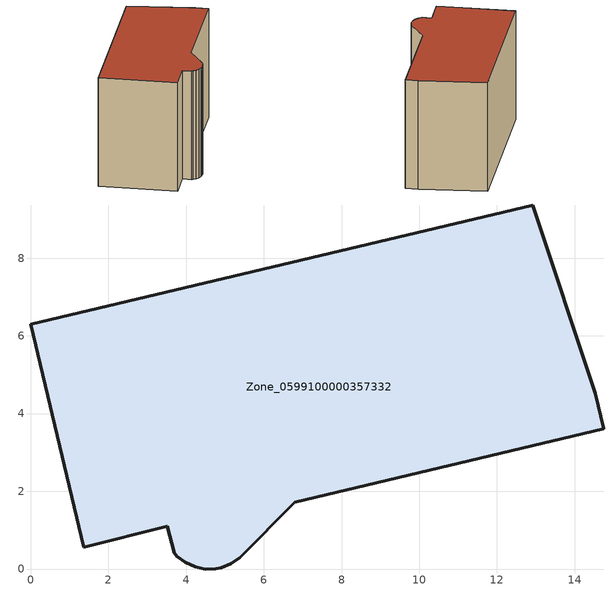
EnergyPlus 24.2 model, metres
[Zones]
Zone_0599100000357332
 floor ground (C_G): 0,6.3 12.92,9.37 14.53,4.53 14.75,3.61 6.8,1.72 5.38,0.29 5.16,0.13 4.9,0.04 4.77,0.01 4.5,0 4.23,0.05 3.98,0.17 3.77,0.33 3.69,0.42 3.52,1.11 1.36,0.56 z0
 wall outside (C_F): 3.98,0.17 4.23,0.05 4.5,0 4.77,0.01 4.9,0.04 5.16,0.13 5.38,0.29 6.8,1.72 14.75,3.61 14.53,4.53 12.92,9.37 0,6.3 1.36,0.56 3.52,1.11 3.69,0.42 3.77,0.33 3.98,0.17 z0:8.66
 roof outside (C_R): 1.36,0.56 3.52,1.11 3.69,0.42 3.77,0.33 3.98,0.17 4.23,0.05 4.5,0 4.77,0.01 4.9,0.04 5.16,0.13 5.38,0.29 6.8,1.72 14.75,3.61 14.53,4.53 12.92,9.37 0,6.3 z8.66
[BUILDING]
Pand.0599100000357332: North Axis=0; Terrain=City; Loads Convergence Tolerance Value=0.04; Temperature Convergence Tolerance Value=0.4; Solar Distribution=FullExterior; Maximum Number of Warmup Days=25; Minimum Number of Warmup Days=1
[Site:Location]
Rotterdam.The.Hague.AP_ZH_NLD Design_Conditions: Latitude=51.96; Longitude=4.45; Time Zone=1; Elevation=-4.5
[SITE:GROUNDTEMPERATURE:BUILDINGSURFACE]
18, 18, 18, 18, 18, 18, 18, 18, 18, 18, 18, 18
[MATERIAL] Thermal Absorptance=0.9; Solar Absorptance=0.7; Visible Absorptance=0.7
Name | Roughness | Thickness | Conductivity | Density | Specific Heat
G.D.1992-2005 | MediumSmooth | 0.15 | 0.06 | 540 | 1210
F.D.1992-2005 | Rough | 0.3 | 0.12 | 1920 | 840
R.D.1992-2005 | MediumRough | 0.2 | 0.08 | 1500 | 1000
[CONSTRUCTION]
C_G: G.D.1992-2005
C_F: F.D.1992-2005
C_R: R.D.1992-2005
[ZONE]
Zone_0599100000357332: Type=1; Multiplier=1; Ceiling Height=Autocalculate; Volume=Autocalculate; Floor Area=autocalculate; Part of Total Floor Area=Yes
[ZONEINFILTRATION:DESIGNFLOWRATE]
Infil_Zone_0599100000357332: Zone or ZoneList or Space or SpaceList=Zone_0599100000357332; Schedule=AlwaysOn; Design Flow Rate Calculation Method=Flow/Area; Flow Rate per Floor Area=0.0021; Constant Term Coefficient=1; Temperature Term Coefficient=0; Velocity Term Coefficient=0; Velocity Squared Term Coefficient=0
[HVACTEMPLATE:ZONE:IDEALLOADSAIRSYSTEM]
Zone_0599100000357332: Maximum Heating Supply Air Temperature=50; Minimum Cooling Supply Air Temperature=13; Maximum Heating Supply Air Humidity Ratio=0.0156; Minimum Cooling Supply Air Humidity Ratio=0.0077; Heating Limit=NoLimit; Cooling Limit=NoLimit; Dehumidification Control Type=ConstantSensibleHeatRatio; Cooling Sensible Heat Ratio=0.7; Dehumidification Setpoint=60; Humidification Control Type=None; Humidification Setpoint=30; Outdoor Air Method=None; Outdoor Air Flow Rate per Person=0.00944; Outdoor Air Flow Rate per Zone Floor Area=0; Outdoor Air Flow Rate per Zone=0; Demand Controlled Ventilation Type=None; Outdoor Air Economizer Type=NoEconomizer; Heat Recovery Type=None; Sensible Heat Recovery Effectiveness=0.7; Latent Heat Recovery Effectiveness=0.65
[ZONECONTROL:THERMOSTAT]
ThermostatControl_Zone_0599100000357332: Zone or ZoneList=Zone_0599100000357332; Control Type Schedule=DualSetpointControlType; Control 1=Thermostat_Zone_0599100000357332; Temperature Difference Between Cutout And Setpoint=0
[THERMOSTATSETPOINT:DUALSETPOINT]
Thermostat_Zone_0599100000357332: Heating Setpoint Temperature Schedule=HeatingSetpoint_Zone_0599100000357332; Cooling Setpoint Temperature Schedule=CoolingSetpoint_Zone_0599100000357332
[SCHEDULE:COMPACT]
HeatingSetpoint_Zone_0599100000357332: Through: 12/31, For: AllDays, Until: 24:00, 21
CoolingSetpoint_Zone_0599100000357332: Through: 12/31, For: AllDays, Until: 24:00, 24
DualSetpointControlType: Through: 12/31, For: AllDays, Until: 24:00, 4
AlwaysOn: Through: 12/31, For: AllDays, Until: 24:00, 1
